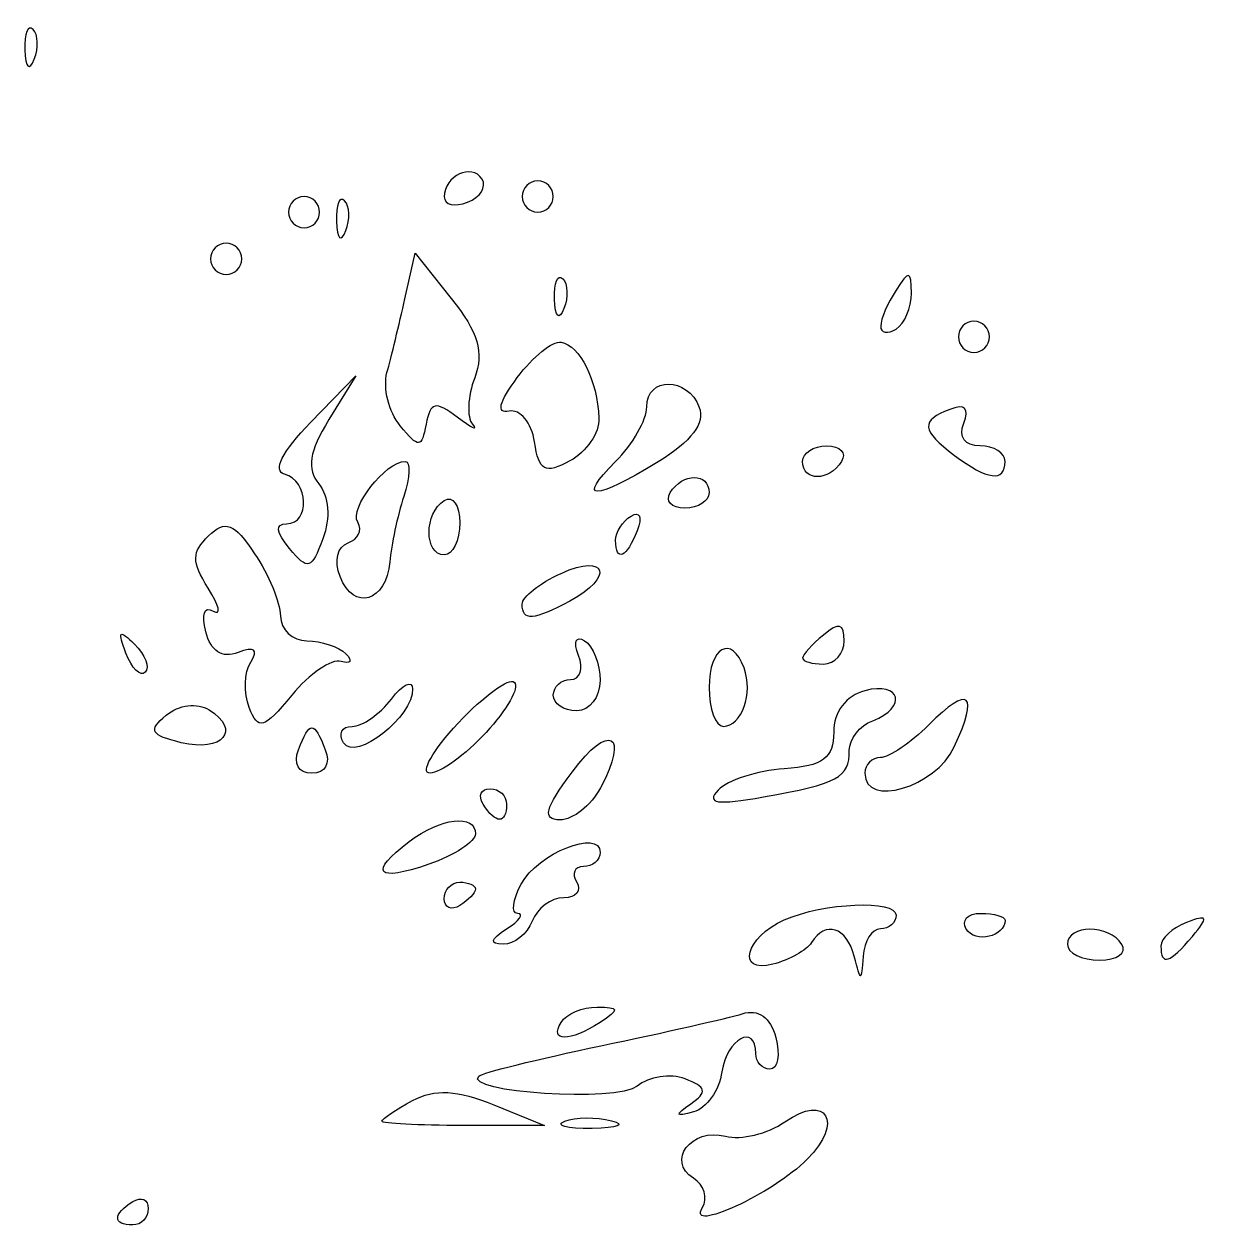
# Model space of a CAD drawing. Header units: centimetres. Extents: x -12.1 to 12.1, y -9.6 to 9.6.
# Drawn here: x 5.344 to 7.356, y -4.024 to -1.97 of the extents above; entities that cross this region are included whole.
import ezdxf

# ---------------------------------------------------------------- set-up
doc = ezdxf.new("R2010")
doc.units = ezdxf.units.CM
doc.header["$MEASUREMENT"] = 0
doc.layers.add('Layer 1', color=7, linetype='Continuous')

msp = doc.modelspace()

# ---------------------------------------------------------------- linework, layer by layer
at = {"layer": 'Layer 1'}
for points, knots in [([(5.34479, -2.01358), (5.34364, -1.98569), (5.34989, -1.97006), (5.35868, -1.97885), (5.35868, -1.97885), (5.36747, -1.98765), (5.36841, -2.01047), (5.36077, -2.02957), (5.36077, -2.02957), (5.35233, -2.05067), (5.34606, -2.0444), (5.34479, -2.01358)], [0, 0, 0, 0, 0.25, 0.25, 0.25, 0.25, 0.5, 0.5, 0.5, 0.5, 1, 1, 1, 1]), ([(6.05707, -2.26346), (6.05707, -2.2276), (6.10409, -2.20532), (6.12124, -2.23307), (6.12124, -2.23307), (6.12944, -2.24633), (6.11835, -2.26401), (6.09661, -2.27236), (6.09661, -2.27236), (6.07486, -2.2807), (6.05707, -2.2767), (6.05707, -2.26346)], [0, 0, 0, 0, 0.25, 0.25, 0.25, 0.25, 0.5, 0.5, 0.5, 0.5, 1, 1, 1, 1]), ([(6.18937, -2.26273), (6.18937, -2.24818), (6.20127, -2.23627), (6.21582, -2.23627), (6.21582, -2.23627), (6.23038, -2.23627), (6.24228, -2.24818), (6.24228, -2.26273), (6.24228, -2.26273), (6.24228, -2.27728), (6.23038, -2.28919), (6.21582, -2.28919), (6.21582, -2.28919), (6.20127, -2.28919), (6.18937, -2.27728), (6.18937, -2.26273)], [0, 0, 0, 0, 0.2, 0.2, 0.2, 0.2, 0.4, 0.4, 0.4, 0.4, 0.6, 0.6, 0.6, 0.6, 1, 1, 1, 1]), ([(5.79249, -2.28919), (5.79249, -2.27464), (5.8044, -2.26273), (5.81895, -2.26273), (5.81895, -2.26273), (5.8335, -2.26273), (5.84541, -2.27464), (5.84541, -2.28919), (5.84541, -2.28919), (5.84541, -2.30374), (5.8335, -2.31565), (5.81895, -2.31565), (5.81895, -2.31565), (5.8044, -2.31565), (5.79249, -2.30374), (5.79249, -2.28919)], [0, 0, 0, 0, 0.2, 0.2, 0.2, 0.2, 0.4, 0.4, 0.4, 0.4, 0.6, 0.6, 0.6, 0.6, 1, 1, 1, 1]), ([(5.87395, -2.30462), (5.87281, -2.27673), (5.87906, -2.2611), (5.88785, -2.2699), (5.88785, -2.2699), (5.89664, -2.27869), (5.89758, -2.30151), (5.88994, -2.32061), (5.88994, -2.32061), (5.88149, -2.34171), (5.87522, -2.33545), (5.87395, -2.30462)], [0, 0, 0, 0, 0.25, 0.25, 0.25, 0.25, 0.5, 0.5, 0.5, 0.5, 1, 1, 1, 1]), ([(5.6602, -2.36856), (5.6602, -2.35401), (5.67211, -2.34211), (5.68666, -2.34211), (5.68666, -2.34211), (5.70121, -2.34211), (5.71312, -2.35401), (5.71312, -2.36856), (5.71312, -2.36856), (5.71312, -2.38312), (5.70121, -2.39502), (5.68666, -2.39502), (5.68666, -2.39502), (5.67211, -2.39502), (5.6602, -2.38312), (5.6602, -2.36856)], [0, 0, 0, 0, 0.2, 0.2, 0.2, 0.2, 0.4, 0.4, 0.4, 0.4, 0.6, 0.6, 0.6, 0.6, 1, 1, 1, 1]), ([(6.07913, -2.63748), (6.10338, -2.65597), (6.11505, -2.66133), (6.10506, -2.6494), (6.10506, -2.6494), (6.09508, -2.63747), (6.09672, -2.60189), (6.10872, -2.57033), (6.10872, -2.57033), (6.12494, -2.52767), (6.11478, -2.4932), (6.06908, -2.43588), (6.06908, -2.43588), (6.06908, -2.43588), (6.00762, -2.3588), (6.00762, -2.3588), (6.00762, -2.3588), (6.00762, -2.3588), (5.9902, -2.43644), (5.9902, -2.43644), (5.9902, -2.43644), (5.98062, -2.47915), (5.96695, -2.53549), (5.95982, -2.56166), (5.95982, -2.56166), (5.9527, -2.58782), (5.96273, -2.62837), (5.98213, -2.65177), (5.98213, -2.65177), (6.01437, -2.69067), (6.01814, -2.69044), (6.02621, -2.64909), (6.02621, -2.64909), (6.03359, -2.61128), (6.04225, -2.60938), (6.07913, -2.63748)], [0, 0, 0, 0, 0.1, 0.1, 0.1, 0.1, 0.2, 0.2, 0.2, 0.2, 0.3, 0.3, 0.3, 0.3, 0.4, 0.4, 0.4, 0.4, 0.5, 0.5, 0.5, 0.5, 0.6, 0.6, 0.6, 0.6, 0.7, 0.7, 0.7, 0.7, 0.8, 0.8, 0.8, 0.8, 1, 1, 1, 1]), ([(6.25827, -2.40219), (6.24947, -2.3934), (6.24322, -2.40902), (6.24437, -2.43691), (6.24437, -2.43691), (6.24564, -2.46774), (6.25191, -2.47401), (6.26036, -2.4529), (6.26036, -2.4529), (6.268, -2.4338), (6.26706, -2.41098), (6.25827, -2.40219)], [0, 0, 0, 0, 0.25, 0.25, 0.25, 0.25, 0.5, 0.5, 0.5, 0.5, 1, 1, 1, 1]), ([(6.79831, -2.48257), (6.79853, -2.4708), (6.81026, -2.44331), (6.82437, -2.42148), (6.82437, -2.42148), (6.84647, -2.38728), (6.85007, -2.38798), (6.85042, -2.42653), (6.85042, -2.42653), (6.85064, -2.45114), (6.83892, -2.47863), (6.82437, -2.48763), (6.82437, -2.48763), (6.80981, -2.49662), (6.79809, -2.49435), (6.79831, -2.48257)], [0, 0, 0, 0, 0.2, 0.2, 0.2, 0.2, 0.4, 0.4, 0.4, 0.4, 0.6, 0.6, 0.6, 0.6, 1, 1, 1, 1]), ([(6.9302, -2.50086), (6.9302, -2.4863), (6.94211, -2.4744), (6.95666, -2.4744), (6.95666, -2.4744), (6.97121, -2.4744), (6.98312, -2.4863), (6.98312, -2.50086), (6.98312, -2.50086), (6.98312, -2.51541), (6.97121, -2.52731), (6.95666, -2.52731), (6.95666, -2.52731), (6.94211, -2.52731), (6.9302, -2.51541), (6.9302, -2.50086)], [0, 0, 0, 0, 0.2, 0.2, 0.2, 0.2, 0.4, 0.4, 0.4, 0.4, 0.6, 0.6, 0.6, 0.6, 1, 1, 1, 1]), ([(6.3198, -2.63883), (6.3172, -2.57554), (6.28694, -2.51486), (6.25551, -2.50994), (6.25551, -2.50994), (6.24096, -2.50766), (6.20747, -2.5347), (6.1811, -2.57002), (6.1811, -2.57002), (6.14965, -2.61214), (6.14488, -2.63178), (6.16724, -2.62708), (6.16724, -2.62708), (6.186, -2.62314), (6.20542, -2.64668), (6.21041, -2.6794), (6.21041, -2.6794), (6.21802, -2.72924), (6.22777, -2.73445), (6.27057, -2.71154), (6.27057, -2.71154), (6.29867, -2.6965), (6.32082, -2.66378), (6.3198, -2.63883)], [0, 0, 0, 0, 0.1428571, 0.1428571, 0.1428571, 0.1428571, 0.2857143, 0.2857143, 0.2857143, 0.2857143, 0.4285714, 0.4285714, 0.4285714, 0.4285714, 0.5714286, 0.5714286, 0.5714286, 0.5714286, 0.7142857, 0.7142857, 0.7142857, 0.7142857, 1, 1, 1, 1]), ([(5.84404, -2.75057), (5.82302, -2.72524), (5.82757, -2.69624), (5.86115, -2.64153), (5.86115, -2.64153), (5.86115, -2.64153), (5.90689, -2.567), (5.90689, -2.567), (5.90689, -2.567), (5.90689, -2.567), (5.82985, -2.64638), (5.82985, -2.64638), (5.82985, -2.64638), (5.7817, -2.69598), (5.76521, -2.72896), (5.78588, -2.73431), (5.78588, -2.73431), (5.82697, -2.74494), (5.82992, -2.81836), (5.78925, -2.81836), (5.78925, -2.81836), (5.76946, -2.81836), (5.77119, -2.83237), (5.79442, -2.86037), (5.79442, -2.86037), (5.82568, -2.89804), (5.83153, -2.89632), (5.85099, -2.84373), (5.85099, -2.84373), (5.86414, -2.80817), (5.86141, -2.77149), (5.84404, -2.75057)], [0, 0, 0, 0, 0.1111111, 0.1111111, 0.1111111, 0.1111111, 0.2222222, 0.2222222, 0.2222222, 0.2222222, 0.3333333, 0.3333333, 0.3333333, 0.3333333, 0.4444444, 0.4444444, 0.4444444, 0.4444444, 0.5555556, 0.5555556, 0.5555556, 0.5555556, 0.6666667, 0.6666667, 0.6666667, 0.6666667, 0.7777778, 0.7777778, 0.7777778, 0.7777778, 1, 1, 1, 1]), ([(6.42032, -2.71315), (6.47678, -2.67872), (6.5005, -2.64735), (6.49025, -2.62064), (6.49025, -2.62064), (6.47026, -2.56855), (6.40103, -2.56799), (6.40103, -2.61992), (6.40103, -2.61992), (6.40103, -2.64175), (6.37722, -2.68342), (6.34812, -2.71252), (6.34812, -2.71252), (6.28088, -2.77976), (6.31066, -2.78001), (6.42032, -2.71315)], [0, 0, 0, 0, 0.2, 0.2, 0.2, 0.2, 0.4, 0.4, 0.4, 0.4, 0.6, 0.6, 0.6, 0.6, 1, 1, 1, 1]), ([(6.92358, -2.70215), (6.86727, -2.6594), (6.86562, -2.64328), (6.91562, -2.6241), (6.91562, -2.6241), (6.94125, -2.61426), (6.94908, -2.6221), (6.93925, -2.64772), (6.93925, -2.64772), (6.93016, -2.6714), (6.9408, -2.68606), (6.96706, -2.68606), (6.96706, -2.68606), (6.99044, -2.68606), (7.00957, -2.69797), (7.00957, -2.71252), (7.00957, -2.71252), (7.00957, -2.74818), (6.97944, -2.74455), (6.92358, -2.70215)], [0, 0, 0, 0, 0.1666667, 0.1666667, 0.1666667, 0.1666667, 0.3333333, 0.3333333, 0.3333333, 0.3333333, 0.5, 0.5, 0.5, 0.5, 0.6666667, 0.6666667, 0.6666667, 0.6666667, 1, 1, 1, 1]), ([(6.73176, -2.71252), (6.74075, -2.69797), (6.72955, -2.68606), (6.70686, -2.68606), (6.70686, -2.68606), (6.68418, -2.68606), (6.66562, -2.69797), (6.66562, -2.71252), (6.66562, -2.71252), (6.66562, -2.74676), (6.7106, -2.74676), (6.73176, -2.71252)], [0, 0, 0, 0, 0.25, 0.25, 0.25, 0.25, 0.5, 0.5, 0.5, 0.5, 1, 1, 1, 1]), ([(5.96458, -2.88299), (5.96694, -2.85472), (5.9776, -2.8048), (5.98829, -2.77205), (5.98829, -2.77205), (5.99898, -2.73931), (6.00012, -2.71252), (5.99082, -2.71252), (5.99082, -2.71252), (5.9574, -2.71252), (5.89527, -2.79201), (5.91003, -2.81589), (5.91003, -2.81589), (5.91832, -2.82931), (5.91099, -2.845), (5.89373, -2.85075), (5.89373, -2.85075), (5.87547, -2.85684), (5.86987, -2.88084), (5.88035, -2.90813), (5.88035, -2.90813), (5.90314, -2.96754), (5.95893, -2.95089), (5.96458, -2.88299)], [0, 0, 0, 0, 0.1428571, 0.1428571, 0.1428571, 0.1428571, 0.2857143, 0.2857143, 0.2857143, 0.2857143, 0.4285714, 0.4285714, 0.4285714, 0.4285714, 0.5714286, 0.5714286, 0.5714286, 0.5714286, 0.7142857, 0.7142857, 0.7142857, 0.7142857, 1, 1, 1, 1]), ([(6.50687, -2.76544), (6.50687, -2.7312), (6.46188, -2.7312), (6.44072, -2.76544), (6.44072, -2.76544), (6.43172, -2.77999), (6.44293, -2.7919), (6.46561, -2.7919), (6.46561, -2.7919), (6.4883, -2.7919), (6.50687, -2.77999), (6.50687, -2.76544)], [0, 0, 0, 0, 0.25, 0.25, 0.25, 0.25, 0.5, 0.5, 0.5, 0.5, 1, 1, 1, 1]), ([(6.08353, -2.81679), (6.08353, -2.78683), (6.07163, -2.76967), (6.05707, -2.77867), (6.05707, -2.77867), (6.02272, -2.7999), (6.02272, -2.87127), (6.05707, -2.87127), (6.05707, -2.87127), (6.07163, -2.87127), (6.08353, -2.84676), (6.08353, -2.81679)], [0, 0, 0, 0, 0.25, 0.25, 0.25, 0.25, 0.5, 0.5, 0.5, 0.5, 1, 1, 1, 1]), ([(5.88198, -3.05207), (5.89824, -3.05692), (5.90178, -3.05112), (5.88984, -3.03918), (5.88984, -3.03918), (5.8779, -3.02724), (5.84814, -3.01732), (5.8237, -3.01713), (5.8237, -3.01713), (5.79926, -3.01694), (5.77907, -2.99796), (5.77883, -2.97495), (5.77883, -2.97495), (5.7786, -2.95193), (5.75889, -2.9043), (5.73505, -2.86911), (5.73505, -2.86911), (5.6997, -2.81693), (5.68526, -2.81135), (5.65677, -2.83886), (5.65677, -2.83886), (5.62806, -2.86659), (5.62795, -2.88239), (5.6562, -2.92762), (5.6562, -2.92762), (5.6751, -2.95788), (5.67889, -2.97543), (5.66462, -2.96661), (5.66462, -2.96661), (5.64964, -2.95735), (5.64433, -2.97219), (5.65204, -3.0017), (5.65204, -3.0017), (5.66076, -3.03502), (5.67983, -3.04729), (5.70683, -3.03692), (5.70683, -3.03692), (5.73491, -3.02615), (5.74184, -3.03141), (5.72834, -3.05325), (5.72834, -3.05325), (5.71739, -3.07097), (5.71632, -3.10574), (5.72596, -3.13051), (5.72596, -3.13051), (5.74138, -3.17008), (5.75011, -3.16752), (5.79795, -3.1094), (5.79795, -3.1094), (5.8279, -3.07302), (5.86571, -3.04722), (5.88198, -3.05207)], [0, 0, 0, 0, 0.0714286, 0.0714286, 0.0714286, 0.0714286, 0.1428571, 0.1428571, 0.1428571, 0.1428571, 0.2142857, 0.2142857, 0.2142857, 0.2142857, 0.2857143, 0.2857143, 0.2857143, 0.2857143, 0.3571429, 0.3571429, 0.3571429, 0.3571429, 0.4285714, 0.4285714, 0.4285714, 0.4285714, 0.5, 0.5, 0.5, 0.5, 0.5714286, 0.5714286, 0.5714286, 0.5714286, 0.6428571, 0.6428571, 0.6428571, 0.6428571, 0.7142857, 0.7142857, 0.7142857, 0.7142857, 0.7857143, 0.7857143, 0.7857143, 0.7857143, 0.8571429, 0.8571429, 0.8571429, 0.8571429, 1, 1, 1, 1]), ([(6.38467, -2.83021), (6.3937, -2.80666), (6.38927, -2.79604), (6.37427, -2.80531), (6.37427, -2.80531), (6.35988, -2.8142), (6.34812, -2.83268), (6.34812, -2.84638), (6.34812, -2.84638), (6.34812, -2.88443), (6.36708, -2.87605), (6.38467, -2.83021)], [0, 0, 0, 0, 0.25, 0.25, 0.25, 0.25, 0.5, 0.5, 0.5, 0.5, 1, 1, 1, 1]), ([(6.27048, -2.94972), (6.34653, -2.90901), (6.33324, -2.86713), (6.25551, -2.90254), (6.25551, -2.90254), (6.21913, -2.91912), (6.18937, -2.94268), (6.18937, -2.95489), (6.18937, -2.95489), (6.18937, -2.98413), (6.20845, -2.98291), (6.27048, -2.94972)], [0, 0, 0, 0, 0.25, 0.25, 0.25, 0.25, 0.5, 0.5, 0.5, 0.5, 1, 1, 1, 1]), ([(5.53119, -3.02297), (5.50506, -2.99703), (5.50202, -3.00007), (5.51638, -3.03778), (5.51638, -3.03778), (5.52631, -3.06387), (5.54111, -3.07856), (5.54925, -3.07041), (5.54925, -3.07041), (5.5574, -3.06226), (5.54927, -3.04091), (5.53119, -3.02297)], [0, 0, 0, 0, 0.25, 0.25, 0.25, 0.25, 0.5, 0.5, 0.5, 0.5, 1, 1, 1, 1]), ([(6.66562, -3.04649), (6.66562, -3.041), (6.68149, -3.02333), (6.70089, -3.00722), (6.70089, -3.00722), (6.72759, -2.98506), (6.73617, -2.98749), (6.73617, -3.01721), (6.73617, -3.01721), (6.73617, -3.03881), (6.72029, -3.05648), (6.70089, -3.05648), (6.70089, -3.05648), (6.68149, -3.05648), (6.66562, -3.05198), (6.66562, -3.04649)], [0, 0, 0, 0, 0.2, 0.2, 0.2, 0.2, 0.4, 0.4, 0.4, 0.4, 0.6, 0.6, 0.6, 0.6, 1, 1, 1, 1]), ([(6.32166, -3.0845), (6.32166, -3.05625), (6.30989, -3.02587), (6.2955, -3.01698), (6.2955, -3.01698), (6.2805, -3.00771), (6.27607, -3.01833), (6.2851, -3.04188), (6.2851, -3.04188), (6.29377, -3.06446), (6.28768, -3.08294), (6.27157, -3.08294), (6.27157, -3.08294), (6.25546, -3.08294), (6.24228, -3.09484), (6.24228, -3.1094), (6.24228, -3.1094), (6.24228, -3.12395), (6.26014, -3.13586), (6.28197, -3.13586), (6.28197, -3.13586), (6.3038, -3.13586), (6.32166, -3.11275), (6.32166, -3.0845)], [0, 0, 0, 0, 0.1428571, 0.1428571, 0.1428571, 0.1428571, 0.2857143, 0.2857143, 0.2857143, 0.2857143, 0.4285714, 0.4285714, 0.4285714, 0.4285714, 0.5714286, 0.5714286, 0.5714286, 0.5714286, 0.7142857, 0.7142857, 0.7142857, 0.7142857, 1, 1, 1, 1]), ([(6.50687, -3.09617), (6.50687, -3.02718), (6.54522, -3.00583), (6.56628, -3.06309), (6.56628, -3.06309), (6.58206, -3.10601), (6.56211, -3.16231), (6.53112, -3.16231), (6.53112, -3.16231), (6.51778, -3.16231), (6.50687, -3.13255), (6.50687, -3.09617)], [0, 0, 0, 0, 0.25, 0.25, 0.25, 0.25, 0.5, 0.5, 0.5, 0.5, 1, 1, 1, 1]), ([(6.12827, -3.1726), (6.16348, -3.1346), (6.18512, -3.09633), (6.17635, -3.08757), (6.17635, -3.08757), (6.16759, -3.0788), (6.12465, -3.10989), (6.08094, -3.15666), (6.08094, -3.15666), (6.03724, -3.20342), (6.0156, -3.24169), (6.03285, -3.24169), (6.03285, -3.24169), (6.05011, -3.24169), (6.09305, -3.2106), (6.12827, -3.1726)], [0, 0, 0, 0, 0.2, 0.2, 0.2, 0.2, 0.4, 0.4, 0.4, 0.4, 0.6, 0.6, 0.6, 0.6, 1, 1, 1, 1]), ([(6.00332, -3.09868), (6.00285, -3.08275), (5.98666, -3.09055), (5.96732, -3.11601), (5.96732, -3.11601), (5.94799, -3.14148), (5.9179, -3.16231), (5.90046, -3.16231), (5.90046, -3.16231), (5.88302, -3.16231), (5.87658, -3.175), (5.88616, -3.1905), (5.88616, -3.1905), (5.90617, -3.22288), (6.00468, -3.14568), (6.00332, -3.09868)], [0, 0, 0, 0, 0.2, 0.2, 0.2, 0.2, 0.4, 0.4, 0.4, 0.4, 0.6, 0.6, 0.6, 0.6, 1, 1, 1, 1]), ([(6.52212, -3.27065), (6.53779, -3.25395), (6.58837, -3.23762), (6.63452, -3.23437), (6.63452, -3.23437), (6.70067, -3.22971), (6.71844, -3.21651), (6.71848, -3.17201), (6.71848, -3.17201), (6.71851, -3.13785), (6.73942, -3.11011), (6.77145, -3.10173), (6.77145, -3.10173), (6.83257, -3.08575), (6.84404, -3.12997), (6.78468, -3.15275), (6.78468, -3.15275), (6.76285, -3.16112), (6.74499, -3.18386), (6.74499, -3.20327), (6.74499, -3.20327), (6.74499, -3.24931), (6.72603, -3.25957), (6.59927, -3.28218), (6.59927, -3.28218), (6.52027, -3.29627), (6.50082, -3.29337), (6.52212, -3.27065)], [0, 0, 0, 0, 0.125, 0.125, 0.125, 0.125, 0.25, 0.25, 0.25, 0.25, 0.375, 0.375, 0.375, 0.375, 0.5, 0.5, 0.5, 0.5, 0.625, 0.625, 0.625, 0.625, 0.75, 0.75, 0.75, 0.75, 1, 1, 1, 1]), ([(6.77145, -3.24169), (6.77145, -3.22714), (6.78336, -3.21523), (6.79791, -3.21523), (6.79791, -3.21523), (6.81246, -3.21523), (6.84917, -3.19043), (6.87949, -3.16011), (6.87949, -3.16011), (6.94864, -3.09095), (6.96585, -3.10548), (6.92331, -3.19711), (6.92331, -3.19711), (6.89132, -3.266), (6.77145, -3.30119), (6.77145, -3.24169)], [0, 0, 0, 0, 0.2, 0.2, 0.2, 0.2, 0.4, 0.4, 0.4, 0.4, 0.6, 0.6, 0.6, 0.6, 1, 1, 1, 1]), ([(5.6577, -3.13431), (5.63717, -3.12162), (5.60653, -3.1255), (5.58481, -3.14352), (5.58481, -3.14352), (5.55362, -3.16941), (5.55791, -3.1772), (5.61038, -3.19002), (5.61038, -3.19002), (5.68034, -3.20711), (5.71309, -3.16855), (5.6577, -3.13431)], [0, 0, 0, 0, 0.25, 0.25, 0.25, 0.25, 0.5, 0.5, 0.5, 0.5, 1, 1, 1, 1]), ([(5.85497, -3.202), (5.83589, -3.15227), (5.82846, -3.15227), (5.80938, -3.202), (5.80938, -3.202), (5.8002, -3.22593), (5.80925, -3.24169), (5.83218, -3.24169), (5.83218, -3.24169), (5.85511, -3.24169), (5.86416, -3.22593), (5.85497, -3.202)], [0, 0, 0, 0, 0.25, 0.25, 0.25, 0.25, 0.5, 0.5, 0.5, 0.5, 1, 1, 1, 1]), ([(6.32244, -3.26668), (6.37204, -3.17401), (6.33711, -3.15487), (6.27405, -3.24016), (6.27405, -3.24016), (6.22766, -3.30291), (6.22311, -3.32106), (6.25379, -3.32106), (6.25379, -3.32106), (6.27554, -3.32106), (6.30643, -3.29659), (6.32244, -3.26668)], [0, 0, 0, 0, 0.25, 0.25, 0.25, 0.25, 0.5, 0.5, 0.5, 0.5, 1, 1, 1, 1]), ([(6.16291, -3.29461), (6.16291, -3.28005), (6.1503, -3.26815), (6.13489, -3.26815), (6.13489, -3.26815), (6.11948, -3.26815), (6.11422, -3.28005), (6.12322, -3.29461), (6.12322, -3.29461), (6.14417, -3.32851), (6.16291, -3.32851), (6.16291, -3.29461)], [0, 0, 0, 0, 0.25, 0.25, 0.25, 0.25, 0.5, 0.5, 0.5, 0.5, 1, 1, 1, 1]), ([(6.10999, -3.34493), (6.10999, -3.31037), (6.05122, -3.31715), (5.99754, -3.35789), (5.99754, -3.35789), (5.92767, -3.41093), (5.94181, -3.42743), (6.03062, -3.39647), (6.03062, -3.39647), (6.07427, -3.38126), (6.10999, -3.35806), (6.10999, -3.34493)], [0, 0, 0, 0, 0.25, 0.25, 0.25, 0.25, 0.5, 0.5, 0.5, 0.5, 1, 1, 1, 1]), ([(6.20625, -3.49304), (6.21463, -3.47121), (6.23877, -3.45336), (6.2599, -3.45336), (6.2599, -3.45336), (6.28103, -3.45336), (6.29096, -3.44145), (6.28197, -3.4269), (6.28197, -3.4269), (6.27297, -3.41234), (6.27823, -3.40044), (6.29364, -3.40044), (6.29364, -3.40044), (6.30905, -3.40044), (6.32166, -3.38965), (6.32166, -3.37646), (6.32166, -3.37646), (6.32166, -3.33541), (6.21556, -3.37794), (6.1876, -3.4302), (6.1876, -3.4302), (6.17299, -3.45749), (6.17039, -3.48), (6.18182, -3.48022), (6.18182, -3.48022), (6.19324, -3.48044), (6.18474, -3.49217), (6.16291, -3.50627), (6.16291, -3.50627), (6.13516, -3.52421), (6.13341, -3.53204), (6.15712, -3.53233), (6.15712, -3.53233), (6.17577, -3.53255), (6.19788, -3.51487), (6.20625, -3.49304)], [0, 0, 0, 0, 0.1, 0.1, 0.1, 0.1, 0.2, 0.2, 0.2, 0.2, 0.3, 0.3, 0.3, 0.3, 0.4, 0.4, 0.4, 0.4, 0.5, 0.5, 0.5, 0.5, 0.6, 0.6, 0.6, 0.6, 0.7, 0.7, 0.7, 0.7, 0.8, 0.8, 0.8, 0.8, 1, 1, 1, 1]), ([(6.10999, -3.43856), (6.10999, -3.43215), (6.09808, -3.4269), (6.08353, -3.4269), (6.08353, -3.4269), (6.06898, -3.4269), (6.05707, -3.43951), (6.05707, -3.45492), (6.05707, -3.45492), (6.05707, -3.47033), (6.06898, -3.47558), (6.08353, -3.46658), (6.08353, -3.46658), (6.09808, -3.45759), (6.10999, -3.44498), (6.10999, -3.43856)], [0, 0, 0, 0, 0.2, 0.2, 0.2, 0.2, 0.4, 0.4, 0.4, 0.4, 0.6, 0.6, 0.6, 0.6, 1, 1, 1, 1]), ([(6.68082, -3.52954), (6.70431, -3.49153), (6.74025, -3.50297), (6.75321, -3.55257), (6.75321, -3.55257), (6.76473, -3.59667), (6.76546, -3.59667), (6.76838, -3.55257), (6.76838, -3.55257), (6.77007, -3.52711), (6.78336, -3.50627), (6.79791, -3.50627), (6.79791, -3.50627), (6.81246, -3.50627), (6.82437, -3.49576), (6.82437, -3.48291), (6.82437, -3.48291), (6.82437, -3.45633), (6.70113, -3.46148), (6.63459, -3.49084), (6.63459, -3.49084), (6.56824, -3.52011), (6.55205, -3.58271), (6.61509, -3.56623), (6.61509, -3.56623), (6.64333, -3.55884), (6.67291, -3.54233), (6.68082, -3.52954)], [0, 0, 0, 0, 0.125, 0.125, 0.125, 0.125, 0.25, 0.25, 0.25, 0.25, 0.375, 0.375, 0.375, 0.375, 0.5, 0.5, 0.5, 0.5, 0.625, 0.625, 0.625, 0.625, 0.75, 0.75, 0.75, 0.75, 1, 1, 1, 1]), ([(7.00957, -3.49148), (7.00957, -3.48506), (6.99101, -3.47981), (6.96832, -3.47981), (6.96832, -3.47981), (6.94564, -3.47981), (6.93455, -3.49191), (6.94369, -3.5067), (6.94369, -3.5067), (6.9588, -3.53114), (7.00957, -3.51941), (7.00957, -3.49148)], [0, 0, 0, 0, 0.25, 0.25, 0.25, 0.25, 0.5, 0.5, 0.5, 0.5, 1, 1, 1, 1]), ([(7.27416, -3.53556), (7.27416, -3.52257), (7.2937, -3.50443), (7.31759, -3.49527), (7.31759, -3.49527), (7.3539, -3.48133), (7.35554, -3.4852), (7.32758, -3.5189), (7.32758, -3.5189), (7.28947, -3.56481), (7.27416, -3.56959), (7.27416, -3.53556)], [0, 0, 0, 0, 0.25, 0.25, 0.25, 0.25, 0.5, 0.5, 0.5, 0.5, 1, 1, 1, 1]), ([(7.11541, -3.53273), (7.11541, -3.49838), (7.18678, -3.49838), (7.20801, -3.53273), (7.20801, -3.53273), (7.217, -3.54728), (7.19985, -3.55919), (7.16989, -3.55919), (7.16989, -3.55919), (7.13992, -3.55919), (7.11541, -3.54728), (7.11541, -3.53273)], [0, 0, 0, 0, 0.25, 0.25, 0.25, 0.25, 0.5, 0.5, 0.5, 0.5, 1, 1, 1, 1]), ([(6.52855, -3.74894), (6.53685, -3.69255), (6.58624, -3.66601), (6.58624, -3.71794), (6.58624, -3.71794), (6.58624, -3.73249), (6.59703, -3.7444), (6.61022, -3.7444), (6.61022, -3.7444), (6.62341, -3.7444), (6.62789, -3.72025), (6.62017, -3.69074), (6.62017, -3.69074), (6.61112, -3.65615), (6.59085, -3.6418), (6.56312, -3.65037), (6.56312, -3.65037), (6.53945, -3.65768), (6.43147, -3.68215), (6.32315, -3.70474), (6.32315, -3.70474), (6.21483, -3.72734), (6.12146, -3.75056), (6.11567, -3.75636), (6.11567, -3.75636), (6.08799, -3.78403), (6.35174, -3.80078), (6.38469, -3.77344), (6.38469, -3.77344), (6.40454, -3.75696), (6.44115, -3.7513), (6.46604, -3.76085), (6.46604, -3.76085), (6.5024, -3.7748), (6.50436, -3.78309), (6.47601, -3.80301), (6.47601, -3.80301), (6.44794, -3.82273), (6.44884, -3.82561), (6.48041, -3.8171), (6.48041, -3.8171), (6.50224, -3.81121), (6.5239, -3.78054), (6.52855, -3.74894)], [0, 0, 0, 0, 0.0833333, 0.0833333, 0.0833333, 0.0833333, 0.1666667, 0.1666667, 0.1666667, 0.1666667, 0.25, 0.25, 0.25, 0.25, 0.3333333, 0.3333333, 0.3333333, 0.3333333, 0.4166667, 0.4166667, 0.4166667, 0.4166667, 0.5, 0.5, 0.5, 0.5, 0.5833333, 0.5833333, 0.5833333, 0.5833333, 0.6666667, 0.6666667, 0.6666667, 0.6666667, 0.75, 0.75, 0.75, 0.75, 0.8333333, 0.8333333, 0.8333333, 0.8333333, 1, 1, 1, 1]), ([(6.32166, -3.66502), (6.35586, -3.64292), (6.35516, -3.63932), (6.3166, -3.63897), (6.3166, -3.63897), (6.292, -3.63875), (6.2645, -3.65047), (6.25551, -3.66502), (6.25551, -3.66502), (6.23482, -3.69851), (6.26984, -3.69851), (6.32166, -3.66502)], [0, 0, 0, 0, 0.25, 0.25, 0.25, 0.25, 0.5, 0.5, 0.5, 0.5, 1, 1, 1, 1]), ([(6.14115, -3.80501), (6.0788, -3.77957), (6.041, -3.77759), (6.00325, -3.7978), (6.00325, -3.7978), (5.97464, -3.81311), (5.95124, -3.82888), (5.95124, -3.83284), (5.95124, -3.83284), (5.95124, -3.83681), (6.01329, -3.84005), (6.08914, -3.84005), (6.08914, -3.84005), (6.08914, -3.84005), (6.22703, -3.84005), (6.22703, -3.84005), (6.22703, -3.84005), (6.22703, -3.84005), (6.14115, -3.80501), (6.14115, -3.80501)], [0, 0, 0, 0, 0.1666667, 0.1666667, 0.1666667, 0.1666667, 0.3333333, 0.3333333, 0.3333333, 0.3333333, 0.5, 0.5, 0.5, 0.5, 0.6666667, 0.6666667, 0.6666667, 0.6666667, 1, 1, 1, 1]), ([(6.67358, -3.89739), (6.73624, -3.83447), (6.70637, -3.7843), (6.63571, -3.83379), (6.63571, -3.83379), (6.60662, -3.85417), (6.56112, -3.86516), (6.5346, -3.85823), (6.5346, -3.85823), (6.47675, -3.8431), (6.43322, -3.90044), (6.48041, -3.92961), (6.48041, -3.92961), (6.49869, -3.9409), (6.50541, -3.96347), (6.49534, -3.97976), (6.49534, -3.97976), (6.46803, -4.02396), (6.61533, -3.95588), (6.67358, -3.89739)], [0, 0, 0, 0, 0.1666667, 0.1666667, 0.1666667, 0.1666667, 0.3333333, 0.3333333, 0.3333333, 0.3333333, 0.5, 0.5, 0.5, 0.5, 0.6666667, 0.6666667, 0.6666667, 0.6666667, 1, 1, 1, 1]), ([(6.341, -3.83189), (6.31525, -3.82519), (6.27954, -3.82563), (6.26162, -3.83288), (6.26162, -3.83288), (6.24371, -3.84012), (6.26477, -3.84561), (6.30843, -3.84507), (6.30843, -3.84507), (6.35208, -3.84453), (6.36674, -3.8386), (6.341, -3.83189)], [0, 0, 0, 0, 0.25, 0.25, 0.25, 0.25, 0.5, 0.5, 0.5, 0.5, 1, 1, 1, 1]), ([(5.55437, -3.98096), (5.55437, -3.96555), (5.54246, -3.9603), (5.52791, -3.96929), (5.52791, -3.96929), (5.494, -3.99025), (5.494, -4.00898), (5.52791, -4.00898), (5.52791, -4.00898), (5.54246, -4.00898), (5.55437, -3.99637), (5.55437, -3.98096)], [0, 0, 0, 0, 0.25, 0.25, 0.25, 0.25, 0.5, 0.5, 0.5, 0.5, 1, 1, 1, 1])]:
    msp.add_open_spline(points, degree=3, knots=knots, dxfattribs=at)

doc.saveas('drawing.dxf')
